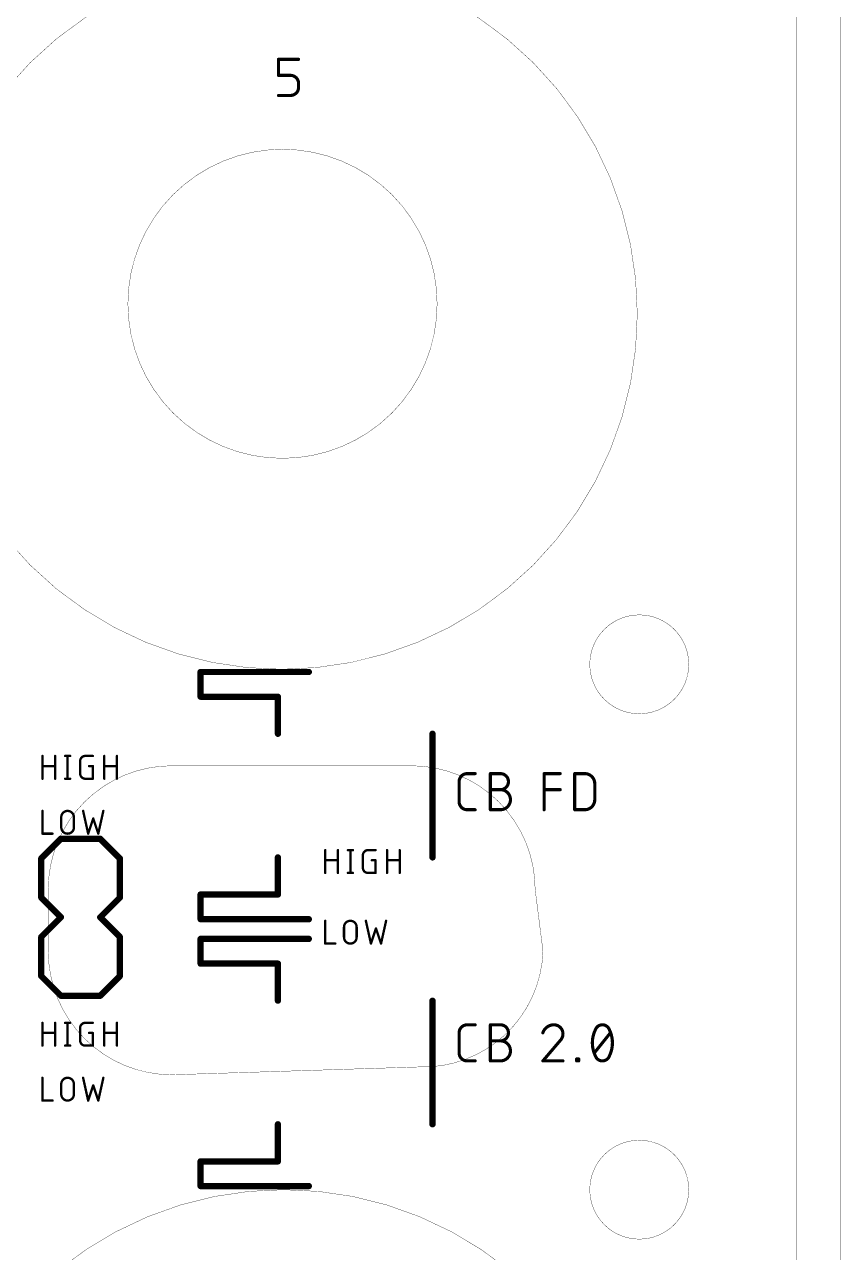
# Model space of a CAD drawing. Extents: x -4 to 80, y -3 to 161.
# Drawn here: x 49.75 to 76.14, y 28.4 to 68.13 of the extents above; entities that cross this region are included whole.
import ezdxf

# ---------------------------------------------------------------- set-up
doc = ezdxf.new("R2010")
doc.units = 0
for name, color, linetype in [('20', 31, 'CONTINUOUS'), ('21', 253, 'CONTINUOUS'), ('48', 253, 'CONTINUOUS')]:
    doc.layers.add(name, color=color, linetype=linetype)

msp = doc.modelspace()

# ---------------------------------------------------------------- linework, layer by layer
at = {"layer": '20', "const_width": 0.01}
msp.add_lwpolyline([(74.728, 150.1964), (74.728, 6.9839)], dxfattribs=at)
msp.add_lwpolyline([(58.093, 54.094, 1), (58.093, 64.094, 1), (58.093, 54.094)], format="xyb", dxfattribs=at)
at = {"layer": '21'}
for points, const_width in [([(57.9628, 66.4859), (57.9628, 67.0052)], 0.1016), ([(57.9628, 67.0052), (58.6119, 67.0052)], 0.1016), ([(58.3523, 66.4859), (57.9628, 66.4859)], 0.1016), ([(58.6119, 66.0964), (58.6119, 66.2263)], 0.1016), ([(57.9628, 65.8368), (58.3523, 65.8368)], 0.1016), ([(58.944, 47.18), (55.444, 47.18)], 0.2032), ([(55.444, 47.18), (55.444, 46.38)], 0.2032), ([(55.444, 46.38), (57.944, 46.38)], 0.2032), ([(57.944, 46.38), (57.944, 45.18)], 0.2032), ([(62.944, 41.18), (62.944, 45.18)], 0.2032), ([(50.3301, 43.7261), (50.3301, 44.4627)], 0.0762), ([(50.7393, 44.4627), (50.7393, 43.7261)], 0.0762), ([(51.0625, 44.4627), (51.2262, 44.4627)], 0.0762), ([(51.1443, 44.4627), (51.1443, 43.7261)], 0.0762), ([(51.713, 44.4627), (51.9585, 44.4627)], 0.0762), ([(52.3296, 43.7261), (52.3296, 44.4627)], 0.0762), ([(52.7388, 44.4627), (52.7388, 43.7261)], 0.0762), ([(50.3301, 44.1353), (50.7393, 44.1353)], 0.0762), ([(51.5493, 43.8898), (51.5493, 44.299)], 0.0762), ([(51.8358, 44.1353), (51.9585, 44.1353)], 0.0762), ([(51.9585, 44.1353), (51.9585, 43.7261)], 0.0762), ([(52.3296, 44.1353), (52.7388, 44.1353)], 0.0762), ([(51.0625, 43.7261), (51.2262, 43.7261)], 0.0762), ([(51.9585, 43.7261), (51.713, 43.7261)], 0.0762), ([(64.0644, 43.8912), (64.3241, 43.8912)], 0.1016), ([(64.8157, 42.7228), (64.8157, 43.8912)], 0.1016), ([(64.8157, 43.8912), (65.1402, 43.8912)], 0.1016), ([(66.5536, 42.7228), (66.5536, 43.8912)], 0.1016), ([(66.5536, 43.8912), (67.0729, 43.8912)], 0.1016), ([(67.5419, 42.7228), (67.5419, 43.8912)], 0.1016), ([(67.5419, 43.8912), (67.8665, 43.8912)], 0.1016), ([(63.8048, 42.9824), (63.8048, 43.6316)], 0.1016), ([(64.8157, 43.3719), (65.1402, 43.3719)], 0.1016), ([(66.5536, 43.3719), (67.0729, 43.3719)], 0.1016), ([(68.191, 43.5666), (68.191, 43.0474)], 0.1016), ([(50.3301, 42.6847), (50.3301, 41.9481)], 0.0762), ([(50.9381, 42.1527), (50.9381, 42.4801)], 0.0762), ([(51.3474, 42.4801), (51.3474, 42.1527)], 0.0762), ([(51.6444, 42.6847), (51.8081, 41.9481)], 0.0762), ([(52.1355, 41.9481), (52.2992, 42.6847)], 0.0762), ([(64.3241, 42.7228), (64.0644, 42.7228)], 0.1016), ([(65.1402, 42.7228), (64.8157, 42.7228)], 0.1016), ([(67.8665, 42.7228), (67.5419, 42.7228)], 0.1016), ([(51.8081, 41.9481), (51.9718, 42.4392)], 0.0762), ([(51.9718, 42.4392), (52.1355, 41.9481)], 0.0762), ([(50.927, 41.783), (50.292, 41.148)], 0.2032), ([(50.3301, 41.9481), (50.6575, 41.9481)], 0.0762), ([(52.197, 41.783), (50.927, 41.783)], 0.2032), ([(52.832, 41.148), (52.197, 41.783)], 0.2032), ([(59.4741, 40.6781), (59.4741, 41.4147)], 0.0762), ([(59.8833, 41.4147), (59.8833, 40.6781)], 0.0762), ([(60.2065, 41.4147), (60.3702, 41.4147)], 0.0762), ([(60.2883, 41.4147), (60.2883, 40.6781)], 0.0762), ([(60.857, 41.4147), (61.1025, 41.4147)], 0.0762), ([(61.4736, 40.6781), (61.4736, 41.4147)], 0.0762), ([(61.8828, 41.4147), (61.8828, 40.6781)], 0.0762), ([(50.292, 39.878), (50.292, 41.148)], 0.2032), ([(52.832, 41.148), (52.832, 39.878)], 0.2032), ([(57.944, 41.18), (57.944, 39.98)], 0.2032), ([(59.4741, 41.0873), (59.8833, 41.0873)], 0.0762), ([(60.6933, 40.8418), (60.6933, 41.251)], 0.0762), ([(60.9798, 41.0873), (61.1025, 41.0873)], 0.0762), ([(61.1025, 41.0873), (61.1025, 40.6781)], 0.0762), ([(61.4736, 41.0873), (61.8828, 41.0873)], 0.0762), ([(60.2065, 40.6781), (60.3702, 40.6781)], 0.0762), ([(61.1025, 40.6781), (60.857, 40.6781)], 0.0762), ([(50.927, 39.243), (50.292, 39.878)], 0.2032), ([(52.832, 39.878), (52.197, 39.243)], 0.2032), ([(57.944, 39.98), (55.444, 39.98)], 0.2032), ([(55.444, 39.98), (55.444, 39.18)], 0.2032), ([(50.292, 38.608), (50.927, 39.243)], 0.2032), ([(52.197, 39.243), (52.832, 38.608)], 0.2032), ([(55.444, 39.18), (58.944, 39.18)], 0.2032), ([(59.4741, 39.1287), (59.4741, 38.3921)], 0.0762), ([(60.0821, 38.5967), (60.0821, 38.9241)], 0.0762), ([(60.4914, 38.9241), (60.4914, 38.5967)], 0.0762), ([(60.7884, 39.1287), (60.9521, 38.3921)], 0.0762), ([(61.2795, 38.3921), (61.4432, 39.1287)], 0.0762), ([(50.292, 37.338), (50.292, 38.608)], 0.2032), ([(52.832, 38.608), (52.832, 37.338)], 0.2032), ([(58.944, 38.544), (55.444, 38.544)], 0.2032), ([(55.444, 38.544), (55.444, 37.744)], 0.2032), ([(60.9521, 38.3921), (61.1158, 38.8832)], 0.0762), ([(61.1158, 38.8832), (61.2795, 38.3921)], 0.0762), ([(59.4741, 38.3921), (59.8015, 38.3921)], 0.0762), ([(55.444, 37.744), (57.944, 37.744)], 0.2032), ([(57.944, 37.744), (57.944, 36.544)], 0.2032), ([(50.927, 36.703), (50.292, 37.338)], 0.2032), ([(52.832, 37.338), (52.197, 36.703)], 0.2032), ([(52.197, 36.703), (50.927, 36.703)], 0.2032), ([(62.944, 32.544), (62.944, 36.544)], 0.2032), ([(50.3301, 35.0901), (50.3301, 35.8267)], 0.0762), ([(50.7393, 35.8267), (50.7393, 35.0901)], 0.0762), ([(51.0625, 35.8267), (51.2262, 35.8267)], 0.0762), ([(51.1443, 35.8267), (51.1443, 35.0901)], 0.0762), ([(51.713, 35.8267), (51.9585, 35.8267)], 0.0762), ([(52.3296, 35.0901), (52.3296, 35.8267)], 0.0762), ([(52.7388, 35.8267), (52.7388, 35.0901)], 0.0762), ([(64.0644, 35.7632), (64.3241, 35.7632)], 0.1016), ([(64.8157, 34.5948), (64.8157, 35.7632)], 0.1016), ([(64.8157, 35.7632), (65.1402, 35.7632)], 0.1016), ([(50.3301, 35.4993), (50.7393, 35.4993)], 0.0762), ([(51.5493, 35.2538), (51.5493, 35.663)], 0.0762), ([(51.8358, 35.4993), (51.9585, 35.4993)], 0.0762), ([(51.9585, 35.4993), (51.9585, 35.0901)], 0.0762), ([(52.3296, 35.4993), (52.7388, 35.4993)], 0.0762), ([(63.8048, 34.8544), (63.8048, 35.5036)], 0.1016), ([(68.1783, 34.8544), (68.6976, 35.5036)], 0.1016), ([(51.0625, 35.0901), (51.2262, 35.0901)], 0.0762), ([(51.9585, 35.0901), (51.713, 35.0901)], 0.0762), ([(64.8157, 35.2439), (65.1402, 35.2439)], 0.1016), ([(67.065, 35.2439), (66.5132, 34.5948)], 0.1016), ([(64.3241, 34.5948), (64.0644, 34.5948)], 0.1016), ([(65.1402, 34.5948), (64.8157, 34.5948)], 0.1016), ([(66.5132, 34.5948), (67.1623, 34.5948)], 0.1016), ([(67.6054, 34.5948), (67.6054, 34.6597)], 0.1016), ([(67.6054, 34.6597), (67.6703, 34.6597)], 0.1016), ([(67.6703, 34.5948), (67.6054, 34.5948)], 0.1016), ([(67.6703, 34.6597), (67.6703, 34.5948)], 0.1016), ([(50.3301, 34.0487), (50.3301, 33.3121)], 0.0762), ([(50.9381, 33.5167), (50.9381, 33.8441)], 0.0762), ([(51.3474, 33.8441), (51.3474, 33.5167)], 0.0762), ([(51.6444, 34.0487), (51.8081, 33.3121)], 0.0762), ([(51.8081, 33.3121), (51.9718, 33.8032)], 0.0762), ([(51.9718, 33.8032), (52.1355, 33.3121)], 0.0762), ([(52.1355, 33.3121), (52.2992, 34.0487)], 0.0762), ([(50.3301, 33.3121), (50.6575, 33.3121)], 0.0762), ([(57.944, 32.544), (57.944, 31.344)], 0.2032), ([(57.944, 31.344), (55.444, 31.344)], 0.2032), ([(55.444, 31.344), (55.444, 30.544)], 0.2032), ([(55.444, 30.544), (58.944, 30.544)], 0.2032)]:
    msp.add_lwpolyline(points, dxfattribs=dict(at, const_width=const_width))
for points, const_width in [([(57.9882, 67.0052, 1), (57.9374, 67.0052)], 0.0508), ([(57.9628, 67.0306, 1), (57.9628, 66.9798)], 0.0508), ([(58.6119, 66.9798, 1), (58.6119, 67.0306)], 0.0508), ([(57.9628, 66.5113, 1), (57.9628, 66.4605)], 0.0508), ([(57.9374, 66.4859, 1), (57.9882, 66.4859)], 0.0508), ([(58.6119, 66.2263, 0.4142), (58.3523, 66.4859)], 0.1016), ([(58.3523, 66.5113, 1), (58.3523, 66.4605)], 0.0508), ([(58.3523, 66.4605, 1), (58.3523, 66.5113)], 0.0508), ([(58.3523, 65.8368, 0.4142), (58.6119, 66.0964)], 0.1016), ([(58.6373, 66.2263, 1), (58.5865, 66.2263)], 0.0508), ([(58.5865, 66.2263, 1), (58.6373, 66.2263)], 0.0508), ([(58.6373, 66.0964, 1), (58.5865, 66.0964)], 0.0508), ([(58.5865, 66.0964, 1), (58.6373, 66.0964)], 0.0508), ([(57.9628, 65.8622, 1), (57.9628, 65.8114)], 0.0508), ([(58.3523, 65.8622, 1), (58.3523, 65.8114)], 0.0508), ([(58.3523, 65.8114, 1), (58.3523, 65.8622)], 0.0508), ([(55.444, 47.2308, 1), (55.444, 47.1292)], 0.1016), ([(55.4948, 47.18, 1), (55.3932, 47.18)], 0.1016), ([(58.944, 47.1292, 1), (58.944, 47.2308)], 0.1016), ([(55.444, 46.4308, 1), (55.444, 46.3292)], 0.1016), ([(55.3932, 46.38, 1), (55.4948, 46.38)], 0.1016), ([(57.9948, 46.38, 1), (57.8932, 46.38)], 0.1016), ([(57.944, 46.3292, 1), (57.944, 46.4308)], 0.1016), ([(57.8932, 45.18, 1), (57.9948, 45.18)], 0.1016), ([(62.9948, 45.18, 1), (62.8932, 45.18)], 0.1016), ([(50.3492, 44.4627, 1), (50.3111, 44.4627)], 0.0381), ([(50.7584, 44.4627, 1), (50.7203, 44.4627)], 0.0381), ([(51.0625, 44.4818, 1), (51.0625, 44.4437)], 0.0381), ([(51.1634, 44.4627, 1), (51.1253, 44.4627)], 0.0381), ([(51.2262, 44.4437, 1), (51.2262, 44.4818)], 0.0381), ([(51.713, 44.4627, 0.4142), (51.5493, 44.299)], 0.0762), ([(51.713, 44.4818, 1), (51.713, 44.4437)], 0.0381), ([(51.9585, 44.4437, 1), (51.9585, 44.4818)], 0.0381), ([(52.3486, 44.4627, 1), (52.3105, 44.4627)], 0.0381), ([(52.7579, 44.4627, 1), (52.7198, 44.4627)], 0.0381), ([(50.3301, 44.1544, 1), (50.3301, 44.1163)], 0.0381), ([(50.7393, 44.1163, 1), (50.7393, 44.1544)], 0.0381), ([(51.5683, 44.299, 1), (51.5302, 44.299)], 0.0381), ([(51.5302, 44.299, 1), (51.5683, 44.299)], 0.0381), ([(51.713, 44.4437, 1), (51.713, 44.4817)], 0.0381), ([(51.8358, 44.1544, 1), (51.8358, 44.1163)], 0.0381), ([(51.9776, 44.1353, 1), (51.9395, 44.1353)], 0.0381), ([(51.9585, 44.1163, 1), (51.9585, 44.1544)], 0.0381), ([(52.3296, 44.1544, 1), (52.3296, 44.1163)], 0.0381), ([(52.7388, 44.1163, 1), (52.7388, 44.1544)], 0.0381), ([(50.3111, 43.7261, 1), (50.3492, 43.7261)], 0.0381), ([(50.7203, 43.7261, 1), (50.7584, 43.7261)], 0.0381), ([(51.0625, 43.7452, 1), (51.0625, 43.7071)], 0.0381), ([(51.1253, 43.7261, 1), (51.1634, 43.7261)], 0.0381), ([(51.2262, 43.7071, 1), (51.2262, 43.7452)], 0.0381), ([(51.5493, 43.8898, 0.4142), (51.713, 43.7261)], 0.0762), ([(51.5683, 43.8898, 1), (51.5302, 43.8898)], 0.0381), ([(51.5302, 43.8898, 1), (51.5683, 43.8898)], 0.0381), ([(51.713, 43.7452, 1), (51.713, 43.7071)], 0.0381), ([(51.713, 43.7071, 1), (51.713, 43.7452)], 0.0381), ([(51.9395, 43.7261, 1), (51.9776, 43.7261)], 0.0381), ([(51.9585, 43.7071, 1), (51.9585, 43.7452)], 0.0381), ([(52.3105, 43.7261, 1), (52.3486, 43.7261)], 0.0381), ([(52.7198, 43.7261, 1), (52.7579, 43.7261)], 0.0381), ([(64.0644, 43.8912, 0.4142), (63.8048, 43.6316)], 0.1016), ([(64.0644, 43.9166, 1), (64.0644, 43.8658)], 0.0508), ([(64.0644, 43.8658, 1), (64.0644, 43.9166)], 0.0508), ([(64.3241, 43.8658, 1), (64.3241, 43.9166)], 0.0508), ([(64.8411, 43.8912, 1), (64.7903, 43.8912)], 0.0508), ([(64.8157, 43.9166, 1), (64.8157, 43.8658)], 0.0508), ([(65.1402, 43.3719, 1), (65.1402, 43.8912)], 0.1016), ([(65.1402, 43.9166, 1), (65.1402, 43.8658)], 0.0508), ([(65.1402, 43.8658, 1), (65.1402, 43.9166)], 0.0508), ([(66.579, 43.8912, 1), (66.5282, 43.8912)], 0.0508), ([(66.5536, 43.9166, 1), (66.5536, 43.8658)], 0.0508), ([(67.0729, 43.8658, 1), (67.0729, 43.9166)], 0.0508), ([(67.5673, 43.8912, 1), (67.5165, 43.8912)], 0.0508), ([(67.5419, 43.9166, 1), (67.5419, 43.8658)], 0.0508), ([(68.191, 43.5666, 0.4142), (67.8665, 43.8912)], 0.1016), ([(67.8665, 43.9166, 1), (67.8665, 43.8658)], 0.0508), ([(67.8665, 43.8658, 1), (67.8665, 43.9166)], 0.0508), ([(63.8302, 43.6316, 1), (63.7794, 43.6316)], 0.0508), ([(63.7794, 43.6316, 1), (63.8302, 43.6316)], 0.0508), ([(64.8157, 43.3973, 1), (64.8157, 43.3465)], 0.0508), ([(65.1402, 42.7228, 1), (65.1402, 43.3719)], 0.1016), ([(65.1402, 43.3973, 1), (65.1402, 43.3465)], 0.0508), ([(65.1402, 43.3973, 1), (65.1402, 43.3465)], 0.0508), ([(65.1402, 43.3465, 1), (65.1402, 43.3973)], 0.0508), ([(66.5536, 43.3973, 1), (66.5536, 43.3465)], 0.0508), ([(67.0729, 43.3465, 1), (67.0729, 43.3973)], 0.0508), ([(68.2164, 43.5666, 1), (68.1656, 43.5666)], 0.0508), ([(68.1656, 43.5666, 1), (68.2164, 43.5666)], 0.0508), ([(63.8048, 42.9824, 0.4142), (64.0644, 42.7228)], 0.1016), ([(63.8302, 42.9824, 1), (63.7794, 42.9824)], 0.0508), ([(63.7794, 42.9824, 1), (63.8302, 42.9824)], 0.0508), ([(67.8665, 42.7228, 0.4142), (68.191, 43.0474)], 0.1016), ([(68.2164, 43.0474, 1), (68.1656, 43.0474)], 0.0508), ([(68.1656, 43.0474, 1), (68.2164, 43.0474)], 0.0508), ([(50.3492, 42.6847, 1), (50.3111, 42.6847)], 0.0381), ([(51.3473, 42.4801, 1), (50.9381, 42.4801)], 0.0762), ([(50.9572, 42.4801, 1), (50.9191, 42.4801)], 0.0381), ([(51.3664, 42.4801, 1), (51.3283, 42.4801)], 0.0381), ([(51.663, 42.6888, 1), (51.6258, 42.6806)], 0.0381), ([(52.3178, 42.6806, 1), (52.2806, 42.6888)], 0.0381), ([(64.0644, 42.7482, 1), (64.0644, 42.6974)], 0.0508), ([(64.0644, 42.6974, 1), (64.0644, 42.7482)], 0.0508), ([(64.3241, 42.6974, 1), (64.3241, 42.7482)], 0.0508), ([(64.8157, 42.7482, 1), (64.8157, 42.6974)], 0.0508), ([(64.7903, 42.7228, 1), (64.8411, 42.7228)], 0.0508), ([(65.1402, 42.7482, 1), (65.1402, 42.6974)], 0.0508), ([(65.1402, 42.6974, 1), (65.1402, 42.7482)], 0.0508), ([(66.5282, 42.7228, 1), (66.579, 42.7228)], 0.0508), ([(67.5419, 42.7482, 1), (67.5419, 42.6974)], 0.0508), ([(67.5165, 42.7228, 1), (67.5673, 42.7228)], 0.0508), ([(67.8665, 42.7482, 1), (67.8665, 42.6974)], 0.0508), ([(67.8665, 42.6974, 1), (67.8665, 42.7482)], 0.0508), ([(50.9381, 42.1527, 1), (51.3474, 42.1527)], 0.0762), ([(50.9191, 42.4801, 1), (50.9572, 42.4801)], 0.0381), ([(50.9572, 42.1527, 1), (50.9191, 42.1527)], 0.0381), ([(50.9191, 42.1527, 1), (50.9572, 42.1527)], 0.0381), ([(51.3283, 42.4801, 1), (51.3664, 42.4801)], 0.0381), ([(51.3664, 42.1527, 1), (51.3283, 42.1527)], 0.0381), ([(51.3283, 42.1527, 1), (51.3664, 42.1527)], 0.0381), ([(51.9899, 42.4452, 1), (51.9537, 42.4331)], 0.0381), ([(51.9899, 42.4331, 1), (51.9537, 42.4452)], 0.0381), ([(50.3301, 41.9672, 1), (50.3301, 41.9291)], 0.0381), ([(50.3111, 41.9481, 1), (50.3492, 41.9481)], 0.0381), ([(50.6575, 41.9291, 1), (50.6575, 41.9672)], 0.0381), ([(50.927, 41.8338, 1), (50.927, 41.7322)], 0.1016), ([(50.9629, 41.7471, 1), (50.8911, 41.8189)], 0.1016), ([(51.79, 41.9541, 1), (51.8262, 41.9421)], 0.0381), ([(51.7895, 41.944, 1), (51.8267, 41.9522)], 0.0381), ([(52.2329, 41.8189, 1), (52.1611, 41.7471)], 0.1016), ([(52.1169, 41.9522, 1), (52.1541, 41.944)], 0.0381), ([(52.1174, 41.9421, 1), (52.1536, 41.9541)], 0.0381), ([(52.197, 41.7322, 1), (52.197, 41.8338)], 0.1016), ([(59.4931, 41.4147, 1), (59.455, 41.4147)], 0.0381), ([(59.9024, 41.4147, 1), (59.8643, 41.4147)], 0.0381), ([(60.2065, 41.4338, 1), (60.2065, 41.3957)], 0.0381), ([(60.3074, 41.4147, 1), (60.2693, 41.4147)], 0.0381), ([(60.3702, 41.3957, 1), (60.3702, 41.4338)], 0.0381), ([(60.857, 41.4147, 0.4142), (60.6933, 41.251)], 0.0762), ([(60.857, 41.4338, 1), (60.857, 41.3957)], 0.0381), ([(60.857, 41.3957, 1), (60.857, 41.4337)], 0.0381), ([(61.1025, 41.3957, 1), (61.1025, 41.4338)], 0.0381), ([(61.4926, 41.4147, 1), (61.4545, 41.4147)], 0.0381), ([(61.9019, 41.4147, 1), (61.8638, 41.4147)], 0.0381), ([(50.3428, 41.148, 1), (50.2412, 41.148)], 0.1016), ([(50.2561, 41.1839, 1), (50.3279, 41.1121)], 0.1016), ([(52.8828, 41.148, 1), (52.7812, 41.148)], 0.1016), ([(52.7961, 41.1121, 1), (52.8679, 41.1839)], 0.1016), ([(57.9948, 41.18, 1), (57.8932, 41.18)], 0.1016), ([(59.4741, 41.1064, 1), (59.4741, 41.0683)], 0.0381), ([(59.8833, 41.0683, 1), (59.8833, 41.1064)], 0.0381), ([(60.7123, 41.251, 1), (60.6742, 41.251)], 0.0381), ([(60.6742, 41.251, 1), (60.7123, 41.251)], 0.0381), ([(60.9798, 41.1064, 1), (60.9798, 41.0683)], 0.0381), ([(61.1216, 41.0873, 1), (61.0835, 41.0873)], 0.0381), ([(61.1025, 41.0683, 1), (61.1025, 41.1064)], 0.0381), ([(61.4736, 41.1064, 1), (61.4736, 41.0683)], 0.0381), ([(61.8828, 41.0683, 1), (61.8828, 41.1064)], 0.0381), ([(62.8932, 41.18, 1), (62.9948, 41.18)], 0.1016), ([(59.455, 40.6781, 1), (59.4931, 40.6781)], 0.0381), ([(59.8643, 40.6781, 1), (59.9024, 40.6781)], 0.0381), ([(60.2065, 40.6972, 1), (60.2065, 40.6591)], 0.0381), ([(60.2693, 40.6781, 1), (60.3074, 40.6781)], 0.0381), ([(60.3702, 40.6591, 1), (60.3702, 40.6972)], 0.0381), ([(60.7123, 40.8418, 1), (60.6742, 40.8418)], 0.0381), ([(60.6742, 40.8418, 1), (60.7123, 40.8418)], 0.0381), ([(60.6933, 40.8418, 0.4142), (60.857, 40.6781)], 0.0762), ([(60.857, 40.6972, 1), (60.857, 40.6591)], 0.0381), ([(60.857, 40.6591, 1), (60.857, 40.6972)], 0.0381), ([(61.0835, 40.6781, 1), (61.1216, 40.6781)], 0.0381), ([(61.1025, 40.6591, 1), (61.1025, 40.6972)], 0.0381), ([(61.4545, 40.6781, 1), (61.4926, 40.6781)], 0.0381), ([(61.8638, 40.6781, 1), (61.9019, 40.6781)], 0.0381), ([(50.3279, 39.9139, 1), (50.2561, 39.8421)], 0.1016), ([(50.2412, 39.878, 1), (50.3428, 39.878)], 0.1016), ([(52.7812, 39.878, 1), (52.8828, 39.878)], 0.1016), ([(52.8679, 39.8421, 1), (52.7961, 39.9139)], 0.1016), ([(55.444, 40.0308, 1), (55.444, 39.9292)], 0.1016), ([(55.4948, 39.98, 1), (55.3932, 39.98)], 0.1016), ([(57.8932, 39.98, 1), (57.9948, 39.98)], 0.1016), ([(57.944, 39.9292, 1), (57.944, 40.0308)], 0.1016), ([(50.9629, 39.2071, 1), (50.8911, 39.2789)], 0.1016), ([(52.2329, 39.2789, 1), (52.1611, 39.2071)], 0.1016), ([(50.8911, 39.2071, 1), (50.9629, 39.2789)], 0.1016), ([(52.1611, 39.2789, 1), (52.2329, 39.2071)], 0.1016), ([(55.444, 39.2308, 1), (55.444, 39.1292)], 0.1016), ([(55.3932, 39.18, 1), (55.4948, 39.18)], 0.1016), ([(58.944, 39.1292, 1), (58.944, 39.2308)], 0.1016), ([(59.4931, 39.1287, 1), (59.455, 39.1287)], 0.0381), ([(60.4913, 38.9241, 1), (60.0821, 38.9241)], 0.0762), ([(60.1012, 38.9241, 1), (60.0631, 38.9241)], 0.0381), ([(60.0631, 38.9241, 1), (60.1012, 38.9241)], 0.0381), ([(60.5104, 38.9241, 1), (60.4723, 38.9241)], 0.0381), ([(60.4723, 38.9241, 1), (60.5104, 38.9241)], 0.0381), ([(60.807, 39.1328, 1), (60.7698, 39.1246)], 0.0381), ([(61.4618, 39.1246, 1), (61.4246, 39.1328)], 0.0381), ([(50.3428, 38.608, 1), (50.2412, 38.608)], 0.1016), ([(50.2561, 38.6439, 1), (50.3279, 38.5721)], 0.1016), ([(52.8828, 38.608, 1), (52.7812, 38.608)], 0.1016), ([(52.7961, 38.5721, 1), (52.8679, 38.6439)], 0.1016), ([(55.444, 38.5948, 1), (55.444, 38.4932)], 0.1016), ([(55.4948, 38.544, 1), (55.3932, 38.544)], 0.1016), ([(58.944, 38.4932, 1), (58.944, 38.5948)], 0.1016), ([(60.0821, 38.5967, 1), (60.4914, 38.5967)], 0.0762), ([(60.1012, 38.5967, 1), (60.0631, 38.5967)], 0.0381), ([(60.0631, 38.5967, 1), (60.1012, 38.5967)], 0.0381), ([(60.5104, 38.5967, 1), (60.4723, 38.5967)], 0.0381), ([(60.4723, 38.5967, 1), (60.5104, 38.5967)], 0.0381), ([(61.1339, 38.8892, 1), (61.0977, 38.8771)], 0.0381), ([(61.1339, 38.8771, 1), (61.0977, 38.8892)], 0.0381), ([(59.455, 38.3921, 1), (59.4931, 38.3921)], 0.0381), ([(59.4741, 38.4111, 1), (59.4741, 38.373)], 0.0381), ([(59.8015, 38.373, 1), (59.8015, 38.4111)], 0.0381), ([(60.934, 38.3981, 1), (60.9702, 38.3861)], 0.0381), ([(60.9335, 38.388, 1), (60.9707, 38.3962)], 0.0381), ([(61.2609, 38.3962, 1), (61.2981, 38.388)], 0.0381), ([(61.2614, 38.3861, 1), (61.2976, 38.3981)], 0.0381), ([(55.444, 37.7948, 1), (55.444, 37.6932)], 0.1016), ([(55.3932, 37.744, 1), (55.4948, 37.744)], 0.1016), ([(57.9948, 37.744, 1), (57.8932, 37.744)], 0.1016), ([(57.944, 37.6932, 1), (57.944, 37.7948)], 0.1016), ([(50.3279, 37.3739, 1), (50.2561, 37.3021)], 0.1016), ([(50.2412, 37.338, 1), (50.3428, 37.338)], 0.1016), ([(52.7812, 37.338, 1), (52.8828, 37.338)], 0.1016), ([(52.8679, 37.3021, 1), (52.7961, 37.3739)], 0.1016), ([(50.927, 36.7538, 1), (50.927, 36.6522)], 0.1016), ([(50.8911, 36.6671, 1), (50.9629, 36.7389)], 0.1016), ([(52.1611, 36.7389, 1), (52.2329, 36.6671)], 0.1016), ([(52.197, 36.6522, 1), (52.197, 36.7538)], 0.1016), ([(57.8932, 36.544, 1), (57.9948, 36.544)], 0.1016), ([(62.9948, 36.544, 1), (62.8932, 36.544)], 0.1016), ([(50.3492, 35.8267, 1), (50.3111, 35.8267)], 0.0381), ([(50.7584, 35.8267, 1), (50.7203, 35.8267)], 0.0381), ([(51.0625, 35.8458, 1), (51.0625, 35.8077)], 0.0381), ([(51.1634, 35.8267, 1), (51.1253, 35.8267)], 0.0381), ([(51.2262, 35.8077, 1), (51.2262, 35.8458)], 0.0381), ([(51.713, 35.8267, 0.4142), (51.5493, 35.663)], 0.0762), ([(51.713, 35.8458, 1), (51.713, 35.8077)], 0.0381), ([(51.713, 35.8077, 1), (51.713, 35.8457)], 0.0381), ([(51.9585, 35.8077, 1), (51.9585, 35.8458)], 0.0381), ([(52.3486, 35.8267, 1), (52.3105, 35.8267)], 0.0381), ([(52.7579, 35.8267, 1), (52.7198, 35.8267)], 0.0381), ([(64.0644, 35.7632, 0.4142), (63.8048, 35.5036)], 0.1016), ([(64.0644, 35.7886, 1), (64.0644, 35.7378)], 0.0508), ([(64.0644, 35.7378, 1), (64.0644, 35.7886)], 0.0508), ([(64.3241, 35.7378, 1), (64.3241, 35.7886)], 0.0508), ([(64.8411, 35.7632, 1), (64.7903, 35.7632)], 0.0508), ([(64.8157, 35.7886, 1), (64.8157, 35.7378)], 0.0508), ([(65.1402, 35.2439, 1), (65.1402, 35.7632)], 0.1016), ([(65.1402, 35.7886, 1), (65.1402, 35.7378)], 0.0508), ([(65.1402, 35.7378, 1), (65.1402, 35.7886)], 0.0508), ([(66.8702, 35.7632, 0.3252), (66.5132, 35.5036)], 0.1016), ([(67.1623, 35.4711, 0.4142), (66.8702, 35.7632)], 0.1016), ([(66.8702, 35.7886, 1), (66.8702, 35.7378)], 0.0508), ([(66.8702, 35.7378, 1), (66.8702, 35.7886)], 0.0508), ([(68.438, 35.7632, 0.3205), (68.2108, 35.6009)], 0.1016), ([(68.6652, 35.6009, 0.3205), (68.438, 35.7632)], 0.1016), ([(68.438, 35.7886, 1), (68.438, 35.7378)], 0.0508), ([(68.438, 35.7378, 1), (68.438, 35.7886)], 0.0508), ([(50.3301, 35.5184, 1), (50.3301, 35.4803)], 0.0381), ([(50.7393, 35.4803, 1), (50.7393, 35.5184)], 0.0381), ([(51.5683, 35.663, 1), (51.5302, 35.663)], 0.0381), ([(51.5302, 35.663, 1), (51.5683, 35.663)], 0.0381), ([(51.8358, 35.5184, 1), (51.8358, 35.4803)], 0.0381), ([(51.9776, 35.4993, 1), (51.9395, 35.4993)], 0.0381), ([(51.9585, 35.4803, 1), (51.9585, 35.5184)], 0.0381), ([(52.3296, 35.5184, 1), (52.3296, 35.4803)], 0.0381), ([(52.7388, 35.4803, 1), (52.7388, 35.5184)], 0.0381), ([(63.8302, 35.5036, 1), (63.7794, 35.5036)], 0.0508), ([(63.7794, 35.5036, 1), (63.8302, 35.5036)], 0.0508), ([(66.489, 35.5114, 1), (66.5374, 35.4957)], 0.0508), ([(67.065, 35.2439, 0.2053), (67.1623, 35.4711)], 0.1016), ([(67.1877, 35.4711, 1), (67.1369, 35.4711)], 0.0508), ([(67.1369, 35.4711, 1), (67.1877, 35.4711)], 0.0508), ([(68.2108, 35.6009, 0.1139), (68.1134, 35.179)], 0.1016), ([(68.1867, 35.6092, 1), (68.2348, 35.5927)], 0.0508), ([(68.2336, 35.5898, 1), (68.1879, 35.6121)], 0.0508), ([(68.688, 35.6121, 1), (68.6423, 35.5898)], 0.0508), ([(68.7625, 35.179, 0.1139), (68.6652, 35.6009)], 0.1016), ([(68.6411, 35.5927, 1), (68.6892, 35.6092)], 0.0508), ([(68.7174, 35.4877, 1), (68.6778, 35.5194)], 0.0508), ([(50.3111, 35.0901, 1), (50.3492, 35.0901)], 0.0381), ([(50.7203, 35.0901, 1), (50.7584, 35.0901)], 0.0381), ([(51.0625, 35.1091, 1), (51.0625, 35.071)], 0.0381), ([(51.1253, 35.0901, 1), (51.1634, 35.0901)], 0.0381), ([(51.2262, 35.071, 1), (51.2262, 35.1091)], 0.0381), ([(51.5493, 35.2538, 0.4142), (51.713, 35.0901)], 0.0762), ([(51.5683, 35.2538, 1), (51.5302, 35.2538)], 0.0381), ([(51.5302, 35.2538, 1), (51.5683, 35.2538)], 0.0381), ([(51.713, 35.1091, 1), (51.713, 35.071)], 0.0381), ([(51.713, 35.071, 1), (51.713, 35.1091)], 0.0381), ([(51.9395, 35.0901, 1), (51.9776, 35.0901)], 0.0381), ([(51.9585, 35.071, 1), (51.9585, 35.1091)], 0.0381), ([(52.3105, 35.0901, 1), (52.3486, 35.0901)], 0.0381), ([(52.7198, 35.0901, 1), (52.7579, 35.0901)], 0.0381), ([(64.8157, 35.2693, 1), (64.8157, 35.2185)], 0.0508), ([(65.1402, 34.5948, 1), (65.1402, 35.2439)], 0.1016), ([(65.1402, 35.2693, 1), (65.1402, 35.2185)], 0.0508), ([(65.1402, 35.2693, 1), (65.1402, 35.2185)], 0.0508), ([(65.1402, 35.2185, 1), (65.1402, 35.2693)], 0.0508), ([(67.0474, 35.2623, 1), (67.0825, 35.2255)], 0.0508), ([(67.0843, 35.2275, 1), (67.0456, 35.2604)], 0.0508), ([(68.1134, 35.179, 0.1139), (68.2108, 34.7571)], 0.1016), ([(68.1388, 35.179, 1), (68.088, 35.179)], 0.0508), ([(68.088, 35.179, 1), (68.1388, 35.179)], 0.0508), ([(68.6652, 34.7571, 0.1139), (68.7625, 35.179)], 0.1016), ([(68.7879, 35.179, 1), (68.7371, 35.179)], 0.0508), ([(68.7371, 35.179, 1), (68.7879, 35.179)], 0.0508), ([(63.8048, 34.8544, 0.4142), (64.0644, 34.5948)], 0.1016), ([(63.8302, 34.8544, 1), (63.7794, 34.8544)], 0.0508), ([(63.7794, 34.8544, 1), (63.8302, 34.8544)], 0.0508), ([(64.0644, 34.6202, 1), (64.0644, 34.5694)], 0.0508), ([(64.0644, 34.5694, 1), (64.0644, 34.6202)], 0.0508), ([(64.3241, 34.5694, 1), (64.3241, 34.6202)], 0.0508), ([(64.8157, 34.6202, 1), (64.8157, 34.5694)], 0.0508), ([(64.7903, 34.5948, 1), (64.8411, 34.5948)], 0.0508), ([(65.1402, 34.6202, 1), (65.1402, 34.5694)], 0.0508), ([(65.1402, 34.5694, 1), (65.1402, 34.6202)], 0.0508), ([(66.5132, 34.6202, 1), (66.5132, 34.5694)], 0.0508), ([(66.4939, 34.6113, 1), (66.5326, 34.5783)], 0.0508), ([(67.1623, 34.5694, 1), (67.1623, 34.6202)], 0.0508), ([(67.6308, 34.6597, 1), (67.58, 34.6597)], 0.0508), ([(67.6054, 34.6851, 1), (67.6054, 34.6343)], 0.0508), ([(67.6054, 34.6202, 1), (67.6054, 34.5694)], 0.0508), ([(67.58, 34.5948, 1), (67.6308, 34.5948)], 0.0508), ([(67.6957, 34.6597, 1), (67.6449, 34.6597)], 0.0508), ([(67.6449, 34.5948, 1), (67.6957, 34.5948)], 0.0508), ([(67.6703, 34.6343, 1), (67.6703, 34.6851)], 0.0508), ([(67.6703, 34.5694, 1), (67.6703, 34.6202)], 0.0508), ([(68.1585, 34.8703, 1), (68.1982, 34.8386)], 0.0508), ([(68.2348, 34.7653, 1), (68.1867, 34.7488)], 0.0508), ([(68.2108, 34.7571, 0.3205), (68.438, 34.5948)], 0.1016), ([(68.1879, 34.7459, 1), (68.2336, 34.7682)], 0.0508), ([(68.438, 34.5948, 0.3205), (68.6651, 34.7571)], 0.1016), ([(68.438, 34.6202, 1), (68.438, 34.5694)], 0.0508), ([(68.438, 34.5694, 1), (68.438, 34.6202)], 0.0508), ([(68.6423, 34.7682, 1), (68.688, 34.7459)], 0.0508), ([(68.6892, 34.7488, 1), (68.6411, 34.7653)], 0.0508), ([(50.3492, 34.0487, 1), (50.3111, 34.0487)], 0.0381), ([(51.3473, 33.8441, 1), (50.9381, 33.8441)], 0.0762), ([(50.9572, 33.8441, 1), (50.9191, 33.8441)], 0.0381), ([(50.9191, 33.8441, 1), (50.9572, 33.8441)], 0.0381), ([(51.3664, 33.8441, 1), (51.3283, 33.8441)], 0.0381), ([(51.3283, 33.8441, 1), (51.3664, 33.8441)], 0.0381), ([(51.663, 34.0528, 1), (51.6258, 34.0446)], 0.0381), ([(51.9899, 33.8092, 1), (51.9537, 33.7971)], 0.0381), ([(51.9899, 33.7971, 1), (51.9537, 33.8092)], 0.0381), ([(52.3178, 34.0446, 1), (52.2806, 34.0528)], 0.0381), ([(50.9381, 33.5167, 1), (51.3474, 33.5167)], 0.0762), ([(50.9572, 33.5167, 1), (50.9191, 33.5167)], 0.0381), ([(50.9191, 33.5167, 1), (50.9572, 33.5167)], 0.0381), ([(51.3664, 33.5167, 1), (51.3283, 33.5167)], 0.0381), ([(51.3283, 33.5167, 1), (51.3664, 33.5167)], 0.0381), ([(50.3301, 33.3312, 1), (50.3301, 33.2931)], 0.0381), ([(50.3111, 33.3121, 1), (50.3492, 33.3121)], 0.0381), ([(50.6575, 33.2931, 1), (50.6575, 33.3312)], 0.0381), ([(51.79, 33.3181, 1), (51.8262, 33.3061)], 0.0381), ([(51.7895, 33.308, 1), (51.8267, 33.3162)], 0.0381), ([(52.1169, 33.3162, 1), (52.1541, 33.308)], 0.0381), ([(52.1174, 33.3061, 1), (52.1536, 33.3181)], 0.0381), ([(57.9948, 32.544, 1), (57.8932, 32.544)], 0.1016), ([(62.8932, 32.544, 1), (62.9948, 32.544)], 0.1016), ([(55.444, 31.3948, 1), (55.444, 31.2932)], 0.1016), ([(55.4948, 31.344, 1), (55.3932, 31.344)], 0.1016), ([(57.8932, 31.344, 1), (57.9948, 31.344)], 0.1016), ([(57.944, 31.2932, 1), (57.944, 31.3948)], 0.1016), ([(55.444, 30.5948, 1), (55.444, 30.4932)], 0.1016), ([(55.3932, 30.544, 1), (55.4948, 30.544)], 0.1016), ([(58.944, 30.4932, 1), (58.944, 30.5948)], 0.1016)]:
    msp.add_lwpolyline(points, format="xyb", dxfattribs=dict(at, const_width=const_width))
at = {"layer": '48', "const_width": 0.01}
for points in [[(76.131, 78.928), (76.131, -3.072)], [(54.5171, 44.1461), (62.2631, 44.1461)], [(50.5171, 38.1461), (50.5171, 40.1461)], [(66.2631, 40.1461), (66.5171, 38.1461)], [(62.5171, 34.4001), (54.5171, 34.1461)]]:
    msp.add_lwpolyline(points, dxfattribs=at)
at = {"layer": '48'}
for points, const_width in [([(58.067, 47.268, 1), (58.067, 70.268, 1), (58.067, 47.268)], 0.01), ([(69.631, 45.828, 1), (69.631, 49.028, 1), (69.631, 45.828)], 0.01), ([(54.5171, 44.1461, 0.4142), (50.5171, 40.1461)], 0.01), ([(54.5171, 44.1486, 1), (54.5171, 44.1436)], 0.005), ([(54.5171, 44.1436, 1), (54.5171, 44.1486)], 0.005), ([(66.2631, 40.1461, 0.4142), (62.2631, 44.1461)], 0.01), ([(62.2631, 44.1486, 1), (62.2631, 44.1436)], 0.005), ([(62.2631, 44.1436, 1), (62.2631, 44.1486)], 0.005), ([(50.5196, 40.1461, 1), (50.5146, 40.1461)], 0.005), ([(50.5146, 40.1461, 1), (50.5196, 40.1461)], 0.005), ([(66.2606, 40.1461, 1), (66.2656, 40.1461)], 0.005), ([(66.2656, 40.1465, 1), (66.2607, 40.1458)], 0.005), ([(50.5171, 38.1461, 0.4142), (54.5171, 34.1461)], 0.01), ([(50.5196, 38.1461, 1), (50.5146, 38.1461)], 0.005), ([(50.5146, 38.1461, 1), (50.5196, 38.1461)], 0.005), ([(62.5171, 34.4001, 0.4142), (66.5171, 38.1461)], 0.01), ([(66.5196, 38.1461, 1), (66.5146, 38.1462)], 0.005), ([(66.5147, 38.1458, 1), (66.5196, 38.1465)], 0.005), ([(62.5172, 34.4026, 1), (62.517, 34.3976)], 0.005), ([(62.5172, 34.3976, 1), (62.5171, 34.4026)], 0.005), ([(54.5171, 34.1486, 1), (54.5172, 34.1436)], 0.005), ([(54.5171, 34.1436, 1), (54.5171, 34.1486)], 0.005), ([(69.631, 28.828, 1), (69.631, 32.028, 1), (69.631, 28.828)], 0.01), ([(58.131, 7.428, 1), (58.131, 30.428, 1), (58.131, 7.428)], 0.01)]:
    msp.add_lwpolyline(points, format="xyb", dxfattribs=dict(at, const_width=const_width))

doc.saveas('drawing.dxf')
